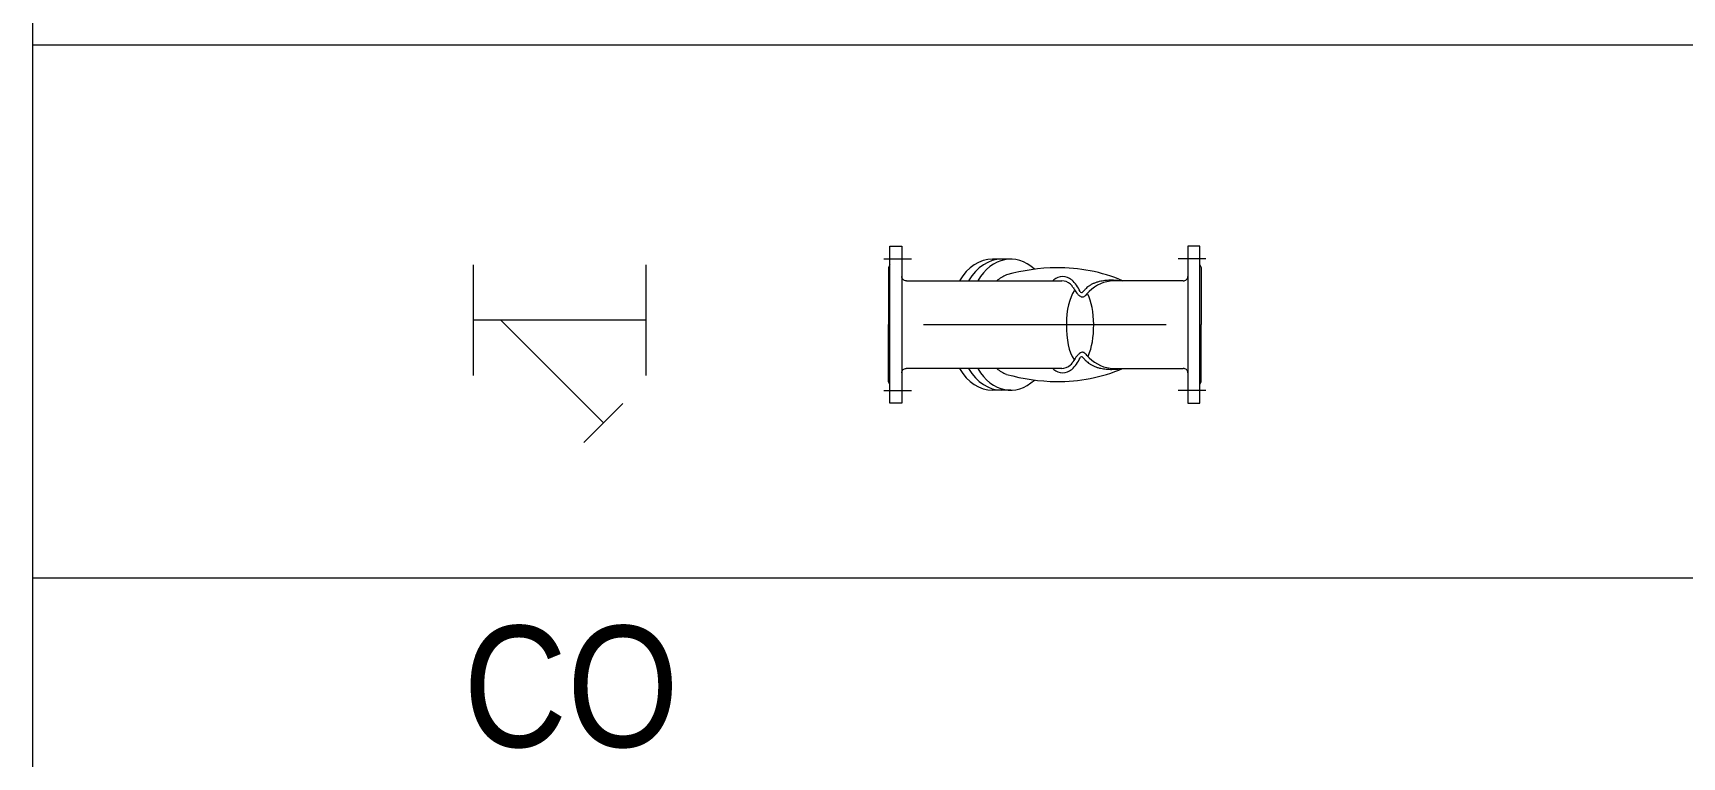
# Model space of a CAD drawing. Header units: millimetres. Extents: x -294625 to 2136527, y -251383 to 128331.
# Drawn here: x 1573249 to 1576656, y -237449 to -235954 of the extents above; entities that cross this region are included whole.
import ezdxf

# ---------------------------------------------------------------- set-up
doc = ezdxf.new("R2010")
doc.units = ezdxf.units.MM
doc.linetypes.add('CONTINOUS', pattern=[0])
for name, color, linetype, lineweight in [('00-N-7-THIET BI', 7, 'CONTINOUS', 20), ('00-N-GHI CHU', 7, 'Continuous', 9), ('GTECHCONS-CTN-THIET BI', 10, 'Continuous', 20)]:
    doc.layers.add(name, color=color, linetype=linetype, lineweight=lineweight)
doc.styles.add('NU-ARIAL', font='arial.ttf')

# ---------------------------------------------------------------- blocks, each defined once
blk = doc.blocks.new('Strainer Valve')
at = {"layer": 'GTECHCONS-CTN-THIET BI', "ltscale": 0.2}
for p, q in [((-171.4, 109.7), (-171.4, -109.7)), ((171.4, 109.7), (171.4, -109.7)), ((171.4, 0), (-171.4, 0)), ((-116.6, 0), (87.1, -203.6)), ((125.9, -164.9), (48.3, -242.4))]:
    blk.add_line(p, q, dxfattribs=at)

msp = doc.modelspace()

# ---------------------------------------------------------------- linework, layer by layer
at = {"layer": '00-N-7-THIET BI', "color": 7}
for p, q in [((1575006.5, -236420.1), (1575063.5, -236420.1)), ((1575671.5, -236420.1), (1575614.5, -236420.1)), ((1575018.6, -236432.4), (1575016.1, -236438.2)), ((1575016.1, -236438.2), (1575016.1, -236555.9)), ((1575268.8, -236420.5), (1575230.8, -236420.5)), ((1575659.4, -236432.4), (1575661.9, -236438.2)), ((1575661.9, -236438.2), (1575661.9, -236555.9)), ((1575053, -236465.3), (1575374, -236465.4)), ((1575625.2, -236465.4), (1575481.4, -236465.4)), ((1575016.1, -236673.5), (1575016.1, -236555.9)), ((1575661.9, -236673.5), (1575661.9, -236555.9)), ((1575374, -236646.4), (1575052.9, -236646.4)), ((1575481.3, -236646.4), (1575624.9, -236646.4)), ((1575006.5, -236691.6), (1575063.5, -236691.6)), ((1575018.6, -236679.3), (1575016.1, -236673.5)), ((1575268.7, -236691.2), (1575230.8, -236691.2)), ((1575671.5, -236691.6), (1575614.5, -236691.6)), ((1575659.4, -236679.3), (1575661.9, -236673.5))]:
    msp.add_line(p, q, dxfattribs=at)
for points in [[(1575018.6, -236393.6), (1575043.4, -236393.6), (1575043.4, -236718.1), (1575018.6, -236718.1)], [(1575659.4, -236393.6), (1575634.5, -236393.6), (1575634.5, -236718.1), (1575659.4, -236718.1)]]:
    msp.add_lwpolyline(points, close=True, dxfattribs=at)
msp.add_lwpolyline([(1575088.5, -236555.9), (1575589.5, -236555.9)], dxfattribs=at)
for centre, major_axis, ratio, start_param, end_param in [((1575268.4, -236546.1), (0, 125.5), 0.707143, -0.586198, 0.872574), ((1575230.8, -236546.1), (0, 125.5), 0.707143, 0, 0.872574), ((1575249.6, -236546.1), (0, 125.5), 0.707143, 0, 0.872574), ((1575288.4, -236523.4), (53.5, 53.5), 1, 1.168535, 1.482119), ((1575365.9, -236824.9), (273.2, 273.2), 1, 0.792939, 1.062636), ((1575367.9, -236774.8), (237.9, 237.9), 1, 0.382438, 0.800185), ((1575402, -236513.6), (47.4, 47.4), 1, 1.511257, 1.55376), ((1575376, -236484.3), (19.7, 19.7), 1, 0.785335, 1.511257), ((1575374, -236546.1), (0.5, 80.7), 0.549874, -0.416039, 0.011347), ((1575376, -236484.3), (19.7, -19.7), 1, 1.630209, 2.356131), ((1575411.8, -236557.5), (0, 78.6), 0.359179, 0.439509, 2.659341), ((1575363.5, -236499.8, -5.6), (28.1, -28.1), 1, 1.425402, 1.540906), ((1575350.1, -236513.5), (47.4, -47.4), 1, 1.185241, 1.630209), ((1575332.4, -236519, -5.6), (53.8, -53.8), 1, 1.339942, 1.383504), ((1575332.4, -236519, -5.6), (53.8, 53.8), 1, -0.235021, -0.230854), ((1575553.8, -236383.2, -5.6), (129.8, 129.8), 1, 2.906572, 2.936658), ((1575463.4, -236442.4, -5.6), (53.4, 53.4), 1, 2.936658, 3.085041), ((1575415.1, -236486.1), (2.54, -2.54), 1, 4.326833, 6.385539), ((1575487.3, -236544.8), (63.3, -63.3), 1, 3.161357, 3.243947), ((1575485.4, -236542.9), (61.4, -61.4), 1, 3.056952, 3.161357), ((1575595, -236640.9, -5.6), (159.1, 159.1), 1, 1.604838, 1.650682), ((1575484.1, -236546.1), (0, 80.8), 0.964484, 0.035215, 0.756488), ((1575625.6, -236456.4), (-6.34, 6.34), 1, 2.310536, 3.90529), ((1575425.9, -236475.9, -5.6), (17.9, 17.9), 1, 3.085041, 3.373008), ((1575417.7, -236489.1, -5.6), (6.86, 6.86), 1, 3.373008, 3.779391), ((1575417.2, -236493, -5.6), (4.1, -4.1), 1, 5.350187, 5.787875), ((1575416.5, -236490.8, -5.6), (5.75, 5.75), 1, 4.217079, 4.564071), ((1575412.4, -236485.2, -5.6), (10.6, 10.6), 1, 4.564071, 4.783695), ((1575411.8, -236557.5), (0, 78.6), 0.359179, 3.802159, 5.66844), ((1575350.1, -236598.2), (47.4, -47.4), 1, 6.223646, 6.668614), ((1575463.4, -236669.3, -5.6), (53.4, -53.4), 1, 3.198017, 3.3464), ((1575425.9, -236635.9, -5.6), (17.9, 17.9), 1, 1.339254, 1.627221), ((1575415.1, -236625.7), (2.54, 2.54), 1, -0.102481, 1.956225), ((1575417.7, -236622.6, -5.6), (6.86, -6.86), 1, 2.503668, 2.910051), ((1575417.2, -236618.8, -5.6), (4.1, -4.1), 1, 2.06598, 2.503668), ((1575487.3, -236566.9), (63.3, 63.3), 1, 3.039112, 3.121702), ((1575416.5, -236621, -5.6), (5.75, -5.75), 1, 1.718987, 2.06598), ((1575412.4, -236626.6, -5.6), (10.6, -10.6), 1, 1.499364, 1.718987), ((1575630.5, -236440.3, -5.6), (192.2, 192.2), 1, 3.062447, 3.100449), ((1575484.1, -236565.7), (1.8, 80.7), 0.964045, 2.406559, 3.128941), ((1575230.8, -236565.7), (0, 125.5), 0.707143, 2.269019, 3.141593), ((1575249.6, -236565.7), (0, 125.5), 0.707143, 2.269019, 3.141593), ((1575268.4, -236565.7), (0, 125.5), 0.707143, 2.269019, 3.727791), ((1575288.4, -236588.3), (53.5, 53.5), 1, 3.230143, 3.543727), ((1575365.9, -236286.9), (273.2, 273.2), 1, 3.649626, 3.919323), ((1575402, -236598.2), (47.4, -47.4), 1, 4.729298, 4.771802), ((1575376, -236627.5), (19.7, -19.7), 1, 4.771802, 5.497724), ((1575368, -236336.9), (237.9, 237.9), 1, 3.912077, 4.329824), ((1575374, -236565.7), (0, -80.7), 0.549923, -0.000507, 0.42688), ((1575376, -236627.5), (19.7, 19.7), 1, 3.926927, 4.65285), ((1575363.5, -236611.9, -5.6), (28.1, 28.1), 1, -1.541033, -1.425528), ((1575332.4, -236592.8, -5.6), (53.8, -53.8), 1, 0.187166, 0.230728), ((1575332.4, -236592.8, -5.6), (53.8, 53.8), 1, -1.340069, -1.335902), ((1575553.7, -236728.6, -5.6), (129.8, -129.8), 1, 3.3464, 3.376487), ((1575485.4, -236568.8), (61.4, 61.4), 1, 3.121702, 3.226107), ((1575625.6, -236655.3), (6.34, 6.34), 1, 5.519361, 7.145218)]:
    msp.add_ellipse(centre, major_axis=major_axis, ratio=ratio, start_param=start_param, end_param=end_param, dxfattribs=at)
at = {"layer": '00-N-7-THIET BI', "color": 7, "extrusion": (-6.91737e-18, 6.91737e-18, -1)}
msp.add_ellipse((1575052.4, -236456.4), major_axis=(6.34, 6.34), ratio=1, start_param=2.286707, end_param=3.90529, dxfattribs=at)
at = {"layer": '00-N-7-THIET BI', "color": 7, "extrusion": (-2.76695e-18, 2.76695e-18, -1)}
msp.add_ellipse((1575052.4, -236655.3), major_axis=(-6.34, 6.34), ratio=1, start_param=5.519361, end_param=7.124448, dxfattribs=at)
at = {"layer": '00-N-7-THIET BI', "color": 7}
for points in [[(1575429.4, -236476.6), (1575453.9, -236458.4), (1575499.8, -236465.4)], [(1575429.4, -236635.2), (1575453.9, -236653.3), (1575499.8, -236646.4)]]:
    msp.add_rational_spline(points, [0.987843230312, 0.941944960189, 1], degree=2, dxfattribs=at)
at = {"layer": '00-N-GHI CHU'}
for p, q in [((1573248.5, -251382.9), (1573248.5, -227721.8)), ((1573248.5, -235978), (1593423.2, -235978)), ((1573248.5, -237078.3), (1593423.2, -237078.3))]:
    msp.add_line(p, q, dxfattribs=at)

# ---------------------------------------------------------------- block references
at = {"layer": '00-N-7-THIET BI', "xscale": 1.041666666666667, "yscale": 1.041666666666667, "zscale": 1.041666666666667}
msp.add_blockref('Strainer Valve', (1574336.4, -236546.7), dxfattribs=at)

# ---------------------------------------------------------------- texts
at = {"layer": '00-N-7-THIET BI', "color": 7, "style": 'NU-ARIAL', "width": 0.85}
msp.add_text('CO', height=250, dxfattribs=at).set_placement((1574137.6, -237427.8))

doc.saveas('drawing.dxf')
